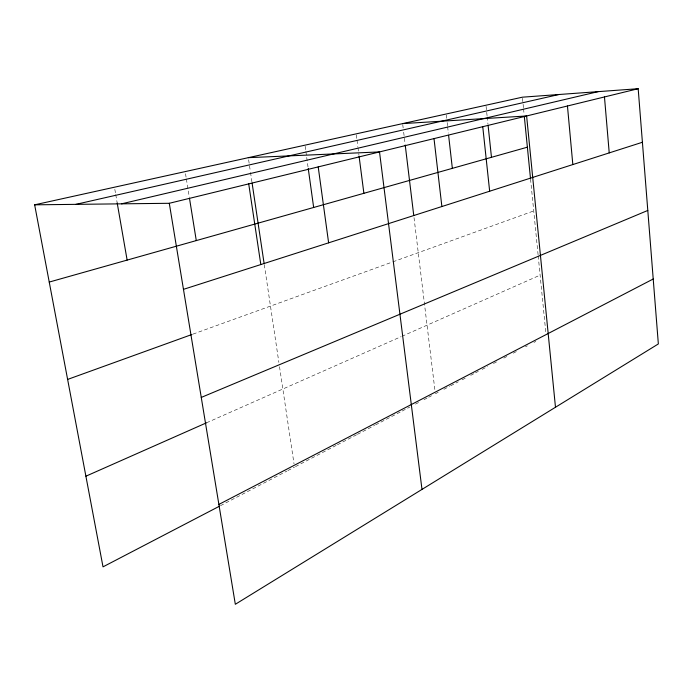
<?xml version="1.0" encoding="UTF-8"?>
<svg xmlns="http://www.w3.org/2000/svg" width="693" height="693" viewBox="0 0 693 693"><rect width="100%" height="100%" fill="white"/><g stroke="black" fill="none" stroke-linecap="round" stroke-linejoin="round"><path stroke-width="0.52" stroke-dasharray="3.46 2.6" d="M220.469 505.691L286.911 471.084M287.864 470.582L294.508 467.125M295.461 466.623L336.46 445.27M337.413 444.776L356.488 434.84M357.441 434.346L374.61 425.398M375.563 424.904L401.256 411.521M402.209 411.027L409.78 407.086M415.462 404.123L419.256 402.148M423.986 399.688L427.78 397.713M428.724 397.219L431.566 395.738M435.351 393.763L438.219 392.273M443.953 389.284L449.688 386.296M450.649 385.802L458.298 381.817M462.118 379.825L465.939 377.832M470.72 375.346L474.549 373.354M475.502 372.851L478.335 371.379M482.111 369.412L487.768 366.467M493.433 363.513L498.154 361.053M503.811 358.108L507.588 356.141M513.244 353.196L517.948 350.745M525.476 346.821L527.356 345.842M533.939 342.411L535.828 341.432M206.54 422.791L400.9 336.755M401.871 336.33L540.107 275.138M193.018 334.095L391.909 262.205M392.922 261.833L533.723 210.941M114.821 189.328L115.558 193.555M115.74 194.612L117.212 203.058M185.525 173.726L186.209 177.971M186.382 179.037L189.284 197.072M248.631 159.788L250.364 171.405M250.519 172.462L251.94 181.964M264.284 264.622L278.881 362.439M279.522 366.692L294.031 463.912M305.145 146.223L305.734 150.442M305.882 151.498L308.229 168.399M356.323 134.927L356.869 139.172M357.008 140.237L357.839 146.604M357.969 147.67L358.939 155.093M402.763 124.688L403.153 127.902M403.672 132.19L405.093 143.988M414.016 217.619L434.832 389.475M446.309 115.073L446.673 118.269M447.158 122.531L447.513 125.728M447.635 126.793L448.362 133.186M486.07 106.289L487.084 115.861M487.196 116.918L487.985 124.359M522.505 98.25L523.458 107.822M523.57 108.888L524.099 114.206M530.552 179.063L538.089 254.807M538.192 255.882L545.85 332.839"/><path stroke-width="1.04" d="M219.516 506.176L103.014 566.857L34.65 204.825L522.401 97.185L638.175 88.713L658.35 343.945L235.325 604.287L169.291 203.292L34.65 204.825M218.884 504.426L653.213 279.002M85.897 476.195L206.54 422.791M201.265 397.427L647.799 210.447M67.619 379.426L192.004 334.468M183.463 289.353L642.411 142.264M49.238 282.068L527.382 147.185M169.291 203.292L638.175 88.713M121.544 203.837L598.215 91.632M75.883 204.357L558.896 94.517M402.633 123.614L526.619 115.974L555.483 407.25M248.311 157.675L379.513 151.923L421.985 489.405M117.212 203.058L127.131 260.092M189.458 198.137L196.284 240.584M248.718 183.879L260.819 264.561M252.096 183.021L264.12 263.565M308.229 168.399L313.66 207.476M318.208 166.9L328.621 242.827M359.069 156.159L363.886 193.304M405.223 145.054L413.756 215.497M434.009 138.609L441.874 206.531M448.605 135.317L452.347 168.356M488.097 125.424L491.476 157.311M482.752 126.689L489.656 191.216M524.306 116.337L530.448 177.997M567.454 105.994L572.825 164.562M604.469 96.951L609.225 152.893"/></g></svg>
